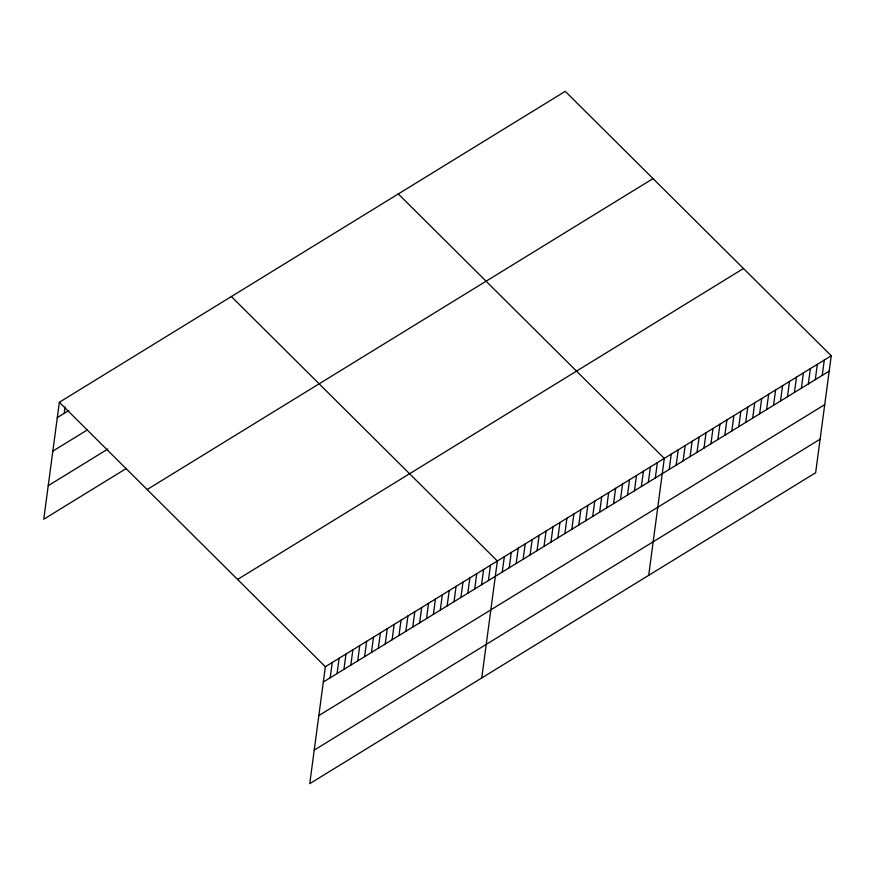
<?xml version="1.0" encoding="UTF-8"?>
<svg xmlns="http://www.w3.org/2000/svg" width="875" height="875" viewBox="0 0 875 875"><rect width="100%" height="100%" fill="white"/><g stroke="black" fill="none" stroke-linecap="round" stroke-linejoin="round"><path stroke-width="1.31" d="M831.25 355.775L325.358 666.717L309.75 783.672L815.642 472.73L831.25 355.775L565.25 91.328L59.358 402.27L43.75 519.225L126.317 468.475M64.192 413.361L65.045 406.973M330.192 677.808L332.238 662.495M337.072 673.575L339.117 658.263M343.952 669.353L345.997 654.03M350.831 665.12L352.877 649.808M357.711 660.888L359.756 645.575M364.591 656.666L366.636 641.353M371.47 652.433L373.516 637.12M378.35 648.2L380.395 632.887M385.23 643.978L387.275 628.666M392.109 639.745L394.155 624.433M398.989 635.523L401.034 620.2M405.869 631.291L407.914 615.978M412.748 627.058L414.794 611.745M419.639 622.836L421.673 607.513M426.519 618.603L428.553 603.291M433.398 614.37L435.433 599.058M440.278 610.148L442.312 594.836M447.158 605.916L449.203 590.603M454.038 601.683L456.083 586.37M460.917 597.461L462.962 582.148M467.797 593.228L469.842 577.916M474.677 589.006L476.722 573.683M481.556 584.773L483.602 569.461M488.436 580.541L490.481 565.228M481.753 677.95L497.361 561.006L231.361 296.548M502.272 572.042L504.317 556.73M509.228 567.766L511.273 552.453M516.184 563.489L518.23 548.177M523.141 559.212L525.186 543.9M530.097 554.936L532.142 539.623M537.053 550.659L539.098 535.347M544.009 546.383L546.055 531.07M550.966 542.117L553.011 526.794M557.922 537.841L559.967 522.517M564.878 533.564L566.923 518.252M571.834 529.288L573.88 513.975M578.791 525.011L580.836 509.698M585.747 520.734L587.792 505.422M592.703 516.458L594.748 501.145M599.659 512.181L601.705 496.869M606.616 507.905L608.661 492.592M613.572 503.628L615.617 488.316M620.528 499.363L622.573 484.039M627.484 495.086L629.519 479.762M634.441 490.809L636.475 475.497M641.397 486.533L643.431 471.22M648.353 482.256L650.387 466.944M655.309 477.98L657.344 462.667M648.703 575.334L664.3 458.391L398.3 193.944M669.222 469.427L671.256 454.114M676.178 465.15L678.213 449.837M683.134 460.873L685.169 445.561M690.091 456.608L692.125 441.284M697.047 452.331L699.081 437.008M703.992 448.055L706.038 432.742M710.948 443.778L712.994 428.466M717.905 439.502L719.95 424.189M724.861 435.225L726.906 419.913M731.817 430.948L733.863 415.636M738.773 426.672L740.819 411.359M745.73 422.395L747.775 407.083M752.686 418.119L754.731 402.806M759.642 413.853L761.688 398.53M766.598 409.577L768.644 394.253M773.555 405.3L775.6 389.988M780.511 401.023L782.556 385.711M787.467 396.747L789.513 381.434M794.423 392.47L796.469 377.158M801.38 388.194L803.425 372.881M808.336 383.917L810.381 368.605M815.292 379.641L817.337 364.328M822.248 375.364L824.294 360.052M57.312 417.583L68.775 410.539M52.839 451.128L87.238 429.986M48.223 485.68L107.855 449.028M147.131 489.541L653.034 178.598M237.573 579.458L743.466 268.516M323.312 682.041L829.205 371.098M318.839 715.575L824.731 404.633M314.223 750.127L820.116 439.184M59.358 402.27L325.358 666.717"/></g></svg>
